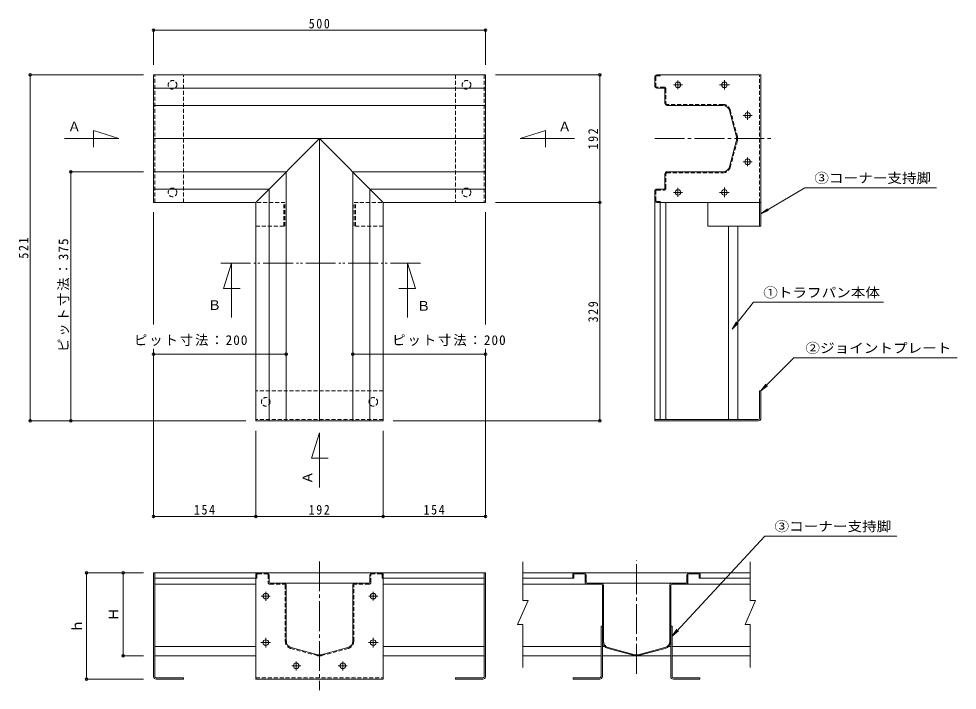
# Model space of a CAD drawing. Units: millimetres, scale not verified. Extents: x -1178 to 1104, y -959 to 886.
# Drawn here: x -1178 to 236, y -125 to 886 of the extents above; entities that cross this region are included whole.
import ezdxf
from ezdxf.enums import TextEntityAlignment as Align

# ---------------------------------------------------------------- set-up
doc = ezdxf.new("R2010")
doc.units = ezdxf.units.MM
doc.header["$LTSCALE"] = 5
doc.header["$PDMODE"] = 32
doc.header["$PDSIZE"] = 4
for name, pattern in [('CHAIN2', [12, 9, -1, 1, -1]), ('DASHED1', [1.8, 1.2, -0.6]), ('DOUBLE_CHAIN2', [12.8, 9, -1, 0.6, -0.6, 0.6, -1])]:
    doc.linetypes.add(name, pattern=pattern)
for name, color, linetype, lineweight in [('0-0_通り芯', 4, 'Continuous', 9), ('0-1_躯体', 7, 'Continuous', 9), ('0-F_092', 7, 'Continuous', 9)]:
    doc.layers.add(name, color=color, linetype=linetype, lineweight=lineweight)
doc.styles.add('ＭＳ ゴシック', font='')
doc.styles.get('ＭＳ ゴシック').set_extended_font_data('MS Gothic')

msp = doc.modelspace()

# ---------------------------------------------------------------- linework, layer by layer
at = {"layer": '0-0_通り芯', "linetype": 'DASHED1'}
for p, q in [((-972.633, 609.803), (-972.633, 801.803)), ((-929.633, 609.803), (-929.633, 801.803)), ((-519.633, 801.803), (-519.633, 609.803)), ((-476.633, 801.803), (-476.633, 609.803)), ((-218.037, 798.802), (-218.037, 784.802)), ((-216.537, 800.303), (-211.537, 800.303)), ((-211.537, 800.303), (-211.537, 801.802)), ((-61.537, 609.803), (-61.537, 801.802)), ((-205.537, 783.302), (-216.537, 783.302)), ((-202.537, 780.302), (-202.537, 758.802)), ((-116.707, 757.302), (-201.037, 757.302)), ((-94.928, 708.779), (-105.646, 748.779)), ((-94.928, 702.826), (-105.646, 662.826)), ((-202.537, 631.302), (-202.537, 652.803)), ((-201.037, 654.303), (-116.707, 654.303)), ((-218.037, 612.803), (-218.037, 626.802)), ((-216.537, 628.303), (-205.537, 628.303)), ((-776.633, 609.803), (-820.633, 609.803)), ((-778.633, 573.803), (-778.633, 609.803)), ((-776.633, 573.803), (-776.633, 609.803)), ((-672.633, 573.803), (-672.633, 609.803)), ((-672.633, 609.803), (-628.633, 609.803)), ((-670.633, 573.803), (-670.633, 609.803)), ((-216.537, 611.302), (-211.537, 611.302)), ((-211.537, 611.302), (-211.537, 609.803)), ((-820.633, 573.803), (-776.633, 573.803)), ((-628.633, 573.803), (-672.633, 573.803)), ((-628.633, 325.803), (-820.633, 325.803)), ((-628.633, 282.803), (-820.633, 282.803)), ((-819.133, 43.633), (-820.633, 43.633)), ((-819.133, 48.633), (-819.133, 43.633)), ((-817.633, 50.133), (-803.633, 50.133)), ((-802.133, 48.633), (-802.133, 37.633)), ((-647.133, 37.633), (-647.133, 48.633)), ((-631.633, 50.133), (-645.633, 50.133)), ((-630.133, 48.633), (-630.133, 43.633)), ((-630.133, 43.633), (-628.633, 43.633)), ((-799.133, 34.633), (-777.633, 34.633)), ((-776.133, 33.133), (-776.133, -50.697)), ((-673.133, -50.697), (-673.133, 33.133)), ((-650.133, 34.633), (-671.633, 34.633)), ((-727.61, -72.976), (-767.61, -62.258)), ((-721.657, -72.975), (-681.657, -62.258)), ((-820.633, -106.367), (-628.633, -106.367))]:
    msp.add_line(p, q, dxfattribs=at)
at = {"layer": '0-0_通り芯'}
for p, q in [((-219.537, 784.802), (-219.537, 798.802)), ((-216.537, 801.802), (-59.537, 801.802)), ((-59.537, 573.802), (-59.537, 801.802)), ((-974.633, 781.803), (-474.633, 781.803)), ((-216.537, 781.802), (-205.537, 781.802)), ((-204.037, 758.802), (-204.037, 780.302)), ((-974.633, 755.803), (-474.633, 755.803)), ((-201.037, 755.802), (-116.707, 755.802)), ((-96.377, 708.391), (-107.095, 748.391)), ((-474.633, 705.803), (-974.633, 705.803)), ((-724.633, 280.803), (-724.633, 705.803)), ((-96.377, 703.214), (-107.095, 663.214)), ((-774.633, 655.803), (-974.633, 655.803)), ((-774.633, 655.803), (-774.633, 280.803)), ((-474.633, 655.803), (-674.633, 655.803)), ((-674.633, 655.803), (-674.633, 280.803)), ((-204.037, 652.803), (-204.037, 631.303)), ((-116.707, 655.803), (-201.037, 655.803)), ((-800.633, 629.803), (-974.633, 629.803)), ((-800.633, 629.803), (-800.633, 280.803)), ((-474.633, 629.803), (-648.633, 629.803)), ((-648.633, 629.803), (-648.633, 280.803)), ((-219.537, 280.803), (-219.537, 626.803)), ((-205.537, 629.803), (-216.537, 629.803)), ((-474.633, 609.803), (-628.633, 609.803)), ((-216.537, 609.803), (-59.537, 609.803)), ((-211.537, 282.803), (-211.537, 609.803)), ((-202.537, 609.803), (-202.537, 282.803)), ((-139.537, 573.802), (-139.537, 609.803)), ((-61.537, 609.803), (-61.537, 573.802)), ((-59.537, 573.802), (-139.537, 573.802)), ((-108.537, 282.803), (-108.537, 573.802)), ((-94.537, 282.803), (-94.537, 573.802)), ((-61.537, 325.803), (-59.537, 325.803)), ((-61.537, 284.803), (-61.537, 325.803)), ((-59.537, 284.803), (-59.537, 325.803)), ((-63.537, 282.803), (-219.537, 282.803)), ((-63.537, 280.803), (-219.537, 280.803)), ((-974.633, -104.401), (-974.633, 51.633)), ((-474.633, 51.633), (-974.633, 51.633)), ((-972.633, -104.399), (-972.633, 51.633)), ((-972.633, 43.633), (-820.633, 43.633)), ((-820.633, 48.633), (-820.633, -108.367)), ((-800.633, 37.633), (-800.633, 48.633)), ((-648.633, 48.633), (-648.633, 37.633)), ((-628.633, 48.633), (-628.633, -108.367)), ((-476.633, 43.633), (-628.633, 43.633)), ((-476.633, -104.367), (-476.633, 51.633)), ((-474.633, -104.435), (-474.633, 51.633)), ((-418.395, 51.633), (-75.465, 51.633)), ((-418.395, 43.633), (-341.43, 43.633)), ((-342.93, 48.633), (-342.93, 43.633)), ((-341.43, 48.633), (-341.43, 43.633)), ((-339.93, 50.133), (-325.93, 50.133)), ((-324.43, 48.633), (-324.43, 37.633)), ((-322.93, 37.633), (-322.93, 48.633)), ((-170.93, 48.633), (-170.93, 37.633)), ((-169.43, 37.633), (-169.43, 48.633)), ((-153.93, 50.133), (-167.93, 50.133)), ((-152.43, 48.633), (-152.43, 43.633)), ((-75.465, 43.633), (-152.43, 43.633)), ((-150.93, 48.633), (-150.93, 43.633)), ((-820.633, 34.633), (-972.633, 34.633)), ((-799.133, 36.133), (-650.133, 36.133)), ((-774.633, -50.696), (-774.633, 33.133)), ((-674.633, 33.133), (-674.633, -50.696)), ((-628.633, 34.633), (-476.633, 34.633)), ((-322.077, 34.633), (-418.395, 34.633)), ((-172.43, 36.133), (-321.43, 36.133)), ((-321.43, 34.633), (-299.93, 34.633)), ((-298.43, 33.133), (-298.43, -104.367)), ((-296.93, -51.149), (-296.93, 33.133)), ((-196.93, -51.149), (-196.93, 33.133)), ((-195.43, -104.367), (-195.43, 33.133)), ((-75.465, 34.633), (-193.93, 34.633)), ((-298.43, -28.367), (-300.43, -28.367)), ((-300.43, -104.367), (-300.43, -28.367)), ((-195.43, -28.367), (-193.43, -28.367)), ((-193.43, -104.367), (-193.43, -28.367)), ((-972.633, -59.367), (-820.633, -59.367)), ((-727.222, -71.527), (-767.221, -60.809)), ((-722.045, -71.527), (-682.045, -60.809)), ((-476.633, -59.367), (-628.633, -59.367)), ((-300.43, -59.367), (-418.395, -59.367)), ((-294.975, -59.367), (-298.43, -59.367)), ((-249.906, -72.976), (-289.906, -62.258)), ((-249.518, -71.527), (-289.518, -60.809)), ((-244.342, -71.527), (-204.342, -60.809)), ((-243.954, -72.975), (-203.954, -62.258)), ((-195.43, -59.367), (-198.885, -59.367)), ((-75.465, -59.367), (-193.43, -59.367)), ((-972.633, -73.367), (-820.633, -73.367)), ((-476.633, -73.367), (-628.633, -73.367)), ((-300.43, -73.367), (-418.395, -73.367)), ((-195.43, -73.367), (-298.43, -73.367)), ((-75.465, -73.367), (-193.43, -73.367)), ((-970.633, -106.367), (-929.633, -106.367)), ((-970.633, -108.367), (-929.633, -108.367)), ((-929.633, -106.367), (-929.633, -108.367)), ((-820.633, -108.367), (-628.633, -108.367)), ((-478.633, -106.367), (-519.633, -106.367)), ((-342.43, -108.367), (-342.43, -106.367)), ((-302.43, -106.367), (-342.43, -106.367)), ((-302.43, -108.367), (-342.43, -108.367)), ((-191.43, -106.367), (-151.43, -106.367)), ((-191.43, -108.367), (-151.43, -108.367)), ((-151.43, -108.367), (-151.43, -106.367))]:
    msp.add_line(p, q, dxfattribs=at)
at = {"layer": '0-0_通り芯', "linetype": 'CHAIN2'}
for p, q in [((-184.537, 780.079), (-184.537, 793.525)), ((-114.537, 794.022), (-114.537, 779.583)), ((-177.814, 786.802), (-191.259, 786.802)), ((-121.756, 786.803), (-107.083, 786.803)), ((-72.809, 740.848), (-86.255, 740.848)), ((-79.532, 734.125), (-79.532, 747.571)), ((-72.809, 670.848), (-86.255, 670.848)), ((-79.532, 664.125), (-79.532, 677.571)), ((-177.729, 624.848), (-191.175, 624.848)), ((-184.452, 618.125), (-184.452, 631.571)), ((-121.756, 624.802), (-107.317, 624.802)), ((-114.537, 617.583), (-114.537, 632.022)), ((-812.311, 16.548), (-798.865, 16.548)), ((-805.588, 9.825), (-805.588, 23.271)), ((-650.356, 16.633), (-636.91, 16.633)), ((-643.633, 9.91), (-643.633, 23.356)), ((-812.853, -53.367), (-798.414, -53.367)), ((-805.633, -46.148), (-805.633, -60.587)), ((-636.414, -53.367), (-650.853, -53.367)), ((-643.633, -46.148), (-643.633, -60.821)), ((-759.588, -95.095), (-759.588, -81.649)), ((-689.588, -95.095), (-689.588, -81.649)), ((-766.311, -88.372), (-752.865, -88.372)), ((-696.311, -88.372), (-682.865, -88.372))]:
    msp.add_line(p, q, dxfattribs=at)
at = {"layer": '0-0_通り芯'}
for points in [[(-974.633, 609.803), (-974.633, 801.803), (-474.633, 801.803), (-474.633, 609.803)], [(-820.633, 609.803), (-724.633, 705.803), (-628.633, 609.803)], [(-628.633, 609.803), (-628.633, 280.803), (-820.633, 280.803), (-820.633, 609.803), (-974.633, 609.803)], [(-519.633, -106.367), (-519.633, -108.367), (-478.633, -108.367)]]:
    msp.add_lwpolyline(points, dxfattribs=at)
at = {"layer": '0-0_通り芯', "linetype": 'DASHED1'}
for centre in [(-946.133, 786.803), (-503.133, 786.803), (-946.133, 624.803), (-503.133, 624.803), (-805.633, 309.303), (-643.633, 309.303)]:
    msp.add_circle(centre, 6.5, dxfattribs=at)
at = {"layer": '0-0_通り芯'}
for centre in [(-184.537, 786.802), (-114.537, 786.803), (-79.532, 740.848), (-79.532, 670.848), (-184.452, 624.848), (-114.537, 624.802), (-805.588, 16.548), (-643.633, 16.633), (-805.633, -53.367), (-643.633, -53.367), (-759.588, -88.372), (-689.588, -88.372)]:
    msp.add_circle(centre, 4.25, dxfattribs=at)
for centre, radius, start, end in [((-216.537, 798.802), 3, 90, 180), ((-216.537, 784.802), 3, 180, 270), ((-205.537, 780.302), 1.5, 0, 90), ((-201.037, 758.802), 3, 180, 270), ((-116.754, 745.802), 10, 15.00009, 90), ((-106.036, 705.802), 10, 344.9996, 15.00037), ((-106.037, 705.802), 11.5, 345.00064, 14.99959), ((-201.037, 652.803), 3, 90, 180), ((-116.754, 665.803), 10, 270, 344.99991), ((-216.537, 626.803), 3, 90, 180), ((-205.537, 631.303), 1.5, 270, 0), ((-216.537, 612.803), 3, 180, 270), ((-63.537, 284.803), 4, 270, 0), ((-63.537, 284.803), 2, 270, 0), ((-817.633, 48.633), 3, 90, 180), ((-803.633, 48.633), 3, 0, 90), ((-645.633, 48.633), 3, 90, 180), ((-631.633, 48.633), 3, 0, 90), ((-339.93, 48.633), 3, 90, 180), ((-339.93, 48.633), 1.5, 90, 180), ((-325.93, 48.633), 3, 0, 90), ((-325.93, 48.633), 1.5, 0, 90), ((-167.93, 48.633), 3, 90, 180), ((-167.93, 48.633), 1.5, 90, 180), ((-153.93, 48.633), 3, 0, 90), ((-153.93, 48.633), 1.5, 0, 90), ((-799.133, 37.633), 1.5, 180, 270), ((-777.633, 33.133), 3, 0, 90), ((-671.633, 33.133), 3, 90, 180), ((-650.133, 37.633), 1.5, 270, 0), ((-321.43, 37.633), 3, 180, 270), ((-321.43, 37.633), 1.5, 180, 270), ((-299.93, 33.133), 3, 0, 90), ((-299.93, 33.133), 1.5, 0, 90), ((-193.93, 33.133), 3, 90, 180), ((-193.93, 33.133), 1.5, 90, 180), ((-172.43, 37.633), 1.5, 270, 0), ((-172.43, 37.633), 3, 270, 0), ((-764.633, -51.149), 10, 177.40622, 254.99991), ((-684.634, -51.149), 10, 285.00009, 2.59373), ((-286.93, -51.149), 11.5, 180, 254.99979), ((-286.93, -51.149), 10, 180, 254.99991), ((-206.93, -51.149), 10, 285.00009, 0), ((-206.93, -51.149), 11.5, 285.00021, 0), ((-724.633, -61.868), 10, 254.99962, 285.00038), ((-246.93, -61.867), 11.5, 255.00064, 284.99959), ((-246.93, -61.867), 10, 254.99962, 285.00038), ((-970.633, -104.367), 4, 180, 270), ((-970.633, -104.367), 2, 180, 270), ((-478.633, -104.367), 2, 270, 0), ((-478.633, -104.367), 4, 270, 350.89804), ((-302.43, -104.367), 2, 270, 0), ((-302.43, -104.367), 4, 270, 0), ((-191.43, -104.367), 4, 180, 270), ((-191.43, -104.367), 2, 180, 270)]:
    msp.add_arc(centre, radius, start, end, dxfattribs=at)
at = {"layer": '0-0_通り芯', "linetype": 'DASHED1'}
for centre, radius, start, end in [((-216.537, 798.802), 1.5, 90, 180), ((-216.537, 784.802), 1.5, 180, 270), ((-205.537, 780.302), 3, 0, 90), ((-201.037, 758.802), 1.5, 180, 270), ((-116.754, 745.802), 11.5, 15.00021, 90), ((-201.037, 652.803), 1.5, 90, 180), ((-116.754, 665.803), 11.5, 270, 344.99979), ((-216.537, 626.802), 1.5, 90, 180), ((-205.537, 631.302), 3, 270, 0), ((-216.537, 612.803), 1.5, 180, 270), ((-817.633, 48.633), 1.5, 90, 180), ((-803.633, 48.633), 1.5, 0, 90), ((-645.633, 48.633), 1.5, 90, 180), ((-631.633, 48.633), 1.5, 0, 90), ((-799.133, 37.633), 3, 180, 270), ((-777.633, 33.133), 1.5, 0, 90), ((-671.633, 33.133), 1.5, 90, 180), ((-650.133, 37.633), 3, 270, 0), ((-764.633, -51.15), 11.5, 177.74417, 254.99979), ((-684.634, -51.15), 11.5, 285.00021, 2.25583), ((-724.633, -61.867), 11.5, 255.00064, 284.99959)]:
    msp.add_arc(centre, radius, start, end, dxfattribs=at)
at = {"layer": '0-1_躯体', "linetype": 'CHAIN2'}
for p, q in [((-219.537, 705.802), (-42.874, 705.802)), ((-724.633, 69.048), (-724.633, -125.03)), ((-246.93, -100.276), (-246.93, 70.359))]:
    msp.add_line(p, q, dxfattribs=at)
at = {"layer": '0-1_躯体', "linetype": 'DOUBLE_CHAIN2'}
msp.add_line((-572.483, 518.121), (-876.861, 518.121), dxfattribs=at)
at = {"layer": '0-1_躯体'}
for p, q in [((-418.395, 10.091), (-418.395, 68.35)), ((-75.465, 10.091), (-75.465, 68.35)), ((-426.395, -26.178), (-410.395, 10.091)), ((-418.395, 10.091), (-410.395, 10.091)), ((-83.465, -26.178), (-67.465, 10.091)), ((-75.465, 10.091), (-67.465, 10.091))]:
    msp.add_line(p, q, dxfattribs=at)
for points in [[(-418.395, -90.62), (-418.395, -26.178), (-426.395, -26.178)], [(-75.465, -90.62), (-75.465, -26.178), (-83.465, -26.178)]]:
    msp.add_lwpolyline(points, dxfattribs=at)
at = {"layer": '0-F_092'}
for p, q in [((-974.633, 816.803), (-974.633, 870.577)), ((-974.633, 869.077), (-474.633, 869.077)), ((-474.633, 816.803), (-474.633, 870.577)), ((-989.633, 801.803), (-1162.059, 801.803)), ((-1160.559, 801.803), (-1160.559, 280.803)), ((-459.633, 801.803), (-300.889, 801.803)), ((-302.389, 801.803), (-302.389, 280.803)), ((-1026.809, 705.803), (-1108.677, 705.803)), ((-422.458, 705.803), (-340.589, 705.803)), ((-989.633, 655.803), (-1100.606, 655.803)), ((-1099.106, 655.803), (-1099.106, 280.803)), ((205.185, 631.596), (6.457, 631.596)), ((-459.633, 609.803), (-300.889, 609.803)), ((-974.633, 594.802), (-974.633, 426.011)), ((-474.633, 594.802), (-474.633, 426.011)), ((-59.537, 592.552), (-48.04, 597.459)), ((-856.998, 518.121), (-856.998, 436.252)), ((-592.258, 518.121), (-592.258, 436.252)), ((125.336, 459.473), (-70.533, 459.473)), ((-102.893, 418.937), (-93.886, 427.604)), ((-974.633, 135.29), (-974.633, 389.041)), ((-474.633, 135.29), (-474.633, 389.041)), ((-974.633, 381.07), (-774.633, 381.07)), ((-774.633, 366.07), (-774.633, 379.57)), ((-674.633, 381.07), (-474.633, 381.07)), ((-674.633, 366.07), (-674.633, 379.57)), ((-10.004, 375.575), (236.308, 375.575)), ((-59.537, 325.803), (-49.638, 333.436)), ((-835.633, 280.803), (-1162.059, 280.803)), ((-613.633, 280.803), (-300.889, 280.803)), ((-820.633, 265.803), (-820.633, 135.29)), ((-724.633, 262.405), (-724.633, 180.537)), ((-628.633, 265.803), (-628.633, 135.29)), ((-974.633, 136.79), (-474.633, 136.79)), ((-989.633, 51.633), (-1077.075, 51.633)), ((-1075.575, 51.633), (-1075.575, -108.367)), ((-1020.702, 51.633), (-1020.702, -73.367)), ((-193.43, -43.42), (-183.797, -35.454)), ((-989.633, -73.367), (-1022.202, -73.367)), ((-989.633, -108.367), (-1077.075, -108.367))]:
    msp.add_line(p, q, dxfattribs=at)
for points in [[(-1026.809, 705.803), (-1064.942, 717.939), (-1064.942, 692.799)], [(-422.458, 705.803), (-384.324, 717.939), (-384.324, 692.799)], [(6.457, 631.596), (-59.537, 592.552), (-49.701, 600.267)], [(-856.998, 518.121), (-869.134, 479.987), (-843.995, 479.987)], [(-592.258, 518.121), (-580.122, 479.987), (-605.261, 479.987)], [(-70.533, 459.473), (-102.893, 418.937), (-96.436, 429.64)], [(-10.004, 375.575), (-59.537, 325.803), (-51.951, 335.738)], [(-724.633, 262.405), (-736.769, 224.272), (-711.63, 224.272)], [(145.126, 106.989), (-53.602, 106.989), (-193.43, -43.42), (-186.187, -33.232)]]:
    msp.add_lwpolyline(points, dxfattribs=at)
for p in [(-974.633, 869.077), (-474.633, 869.077), (-1160.559, 801.803), (-302.389, 801.803), (-1099.106, 655.803), (-302.389, 609.803), (-974.633, 381.07), (-774.633, 381.07), (-674.633, 381.07), (-474.633, 381.07), (-1160.559, 280.803), (-1099.106, 280.803), (-302.389, 280.803), (-974.633, 136.79), (-820.633, 136.79), (-628.633, 136.79), (-474.633, 136.79), (-1075.575, 51.633), (-1020.702, 51.633), (-1020.702, -73.367), (-1075.575, -108.367)]:
    msp.add_point(p, dxfattribs=at)

# ---------------------------------------------------------------- texts
at = {"layer": '0-F_092', "color": 2, "style": 'ＭＳ ゴシック'}
for s, p in [('Ａ', (-1104.104, 712.176)), ('Ａ', (-365.163, 712.176)), ('Ｂ', (-892.831, 443.306)), ('Ｂ', (-577.793, 442.122))]:
    msp.add_text(s, height=14.66, dxfattribs=at).set_placement(p, align=Align.BOTTOM_LEFT)
at = {"layer": '0-F_092', "color": 2, "style": 'ＭＳ ゴシック', "width": 1.1}
for s, p in [('③コーナー支持脚', (21.055, 634.7)), ('①トラフパン本体', (-56.02, 462.218)), ('②ジョイントプレート', (7.539, 378.609)), ('③コーナー支持脚', (-39.004, 110.094))]:
    msp.add_text(s, height=14.66, dxfattribs=at).set_placement(p, align=Align.BOTTOM_LEFT)
at = {"layer": '0-F_092', "color": 2, "style": 'ＭＳ ゴシック'}
for s, p in [('Ａ', (-731.007, 185.11)), ('Ｈ', (-1023.202, -20.867)), ('ｈ', (-1078.075, -38.367))]:
    msp.add_text(s, height=14.66, rotation=90, dxfattribs=at).set_placement(p, align=Align.BOTTOM_LEFT)
at = {"layer": '0-F_092', "color": 2, "char_height": 14.66, "attachment_point": 7, "style": 'ＭＳ ゴシック'}
for s, insert in [('\\T1.27;\\W0.9;500', (-740.883, 871.577)), ('\\T1.15;ピット寸法：200', (-1004.091, 393.38)), ('\\T1.15;ピット寸法：200', (-614.98, 393.38)), ('\\T1.27;\\W0.9;154', (-913.883, 139.29)), ('\\T1.27;\\W0.9;192', (-740.883, 139.29)), ('\\T1.27;\\W0.9;154', (-567.883, 139.29))]:
    msp.add_mtext(s, dxfattribs=dict(at, insert=insert))
at = {"layer": '0-F_092', "color": 2, "char_height": 14.66, "attachment_point": 7, "rotation": 90, "style": 'ＭＳ ゴシック'}
for s, insert in [('\\T1.27;\\W0.9;192', (-304.889, 689.553)), ('\\T1.27;\\W0.9;521', (-1163.059, 525.053)), ('\\T1.15;ピット寸法：375', (-1101.606, 384.552)), ('\\T1.27;\\W0.9;329', (-304.889, 429.053))]:
    msp.add_mtext(s, dxfattribs=dict(at, insert=insert))

doc.saveas('drawing.dxf')
